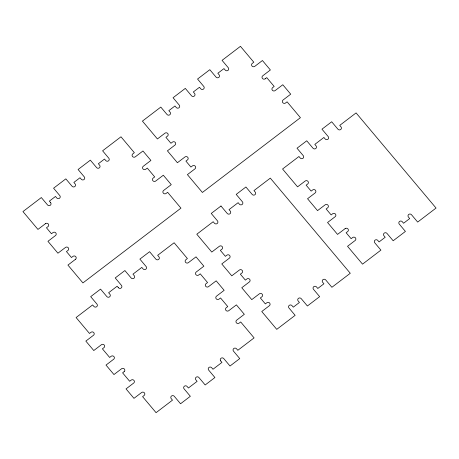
<?xml version="1.0" encoding="UTF-8"?>
<svg xmlns="http://www.w3.org/2000/svg" width="459" height="459" viewBox="0 0 459 459"><rect width="100%" height="100%" fill="white"/><g stroke="black" fill="none" stroke-linecap="round" stroke-linejoin="round"><path stroke-width="0.69" d="M45.493 223.659L37.948 229.414L22.95 211.576L41.327 197.554L47.535 204.932A1.979 1.888 11.1 0 0 50.312 205.253A1.979 1.888 11.1 0 0 50.599 202.597M265.233 78.782L266.754 77.623L274.172 86.447L272.646 87.612A1.979 1.888 11.1 0 0 272.365 90.262A1.979 1.888 11.1 0 0 275.148 90.584L282.796 84.749L290.719 94.175L283.071 100.01A1.979 1.888 11.1 0 0 282.79 102.661A1.979 1.888 11.1 0 0 285.567 102.982L287.093 101.818L300.421 117.676L202.396 192.464L187.404 174.627L194.955 168.866A1.979 1.888 11.1 0 0 195.236 166.21A1.979 1.888 11.1 0 0 192.459 165.888L190.927 167.059L185.929 161.115L187.456 159.944A1.979 1.888 11.1 0 0 187.737 157.288A1.979 1.888 11.1 0 0 184.96 156.972L177.409 162.733L167.415 150.839L174.965 145.078A1.979 1.888 11.1 0 0 175.246 142.422A1.979 1.888 11.1 0 0 172.464 142.106L170.932 143.277L165.934 137.327L167.466 136.162A1.979 1.888 11.1 0 0 167.747 133.506A1.979 1.888 11.1 0 0 164.965 133.19L157.414 138.951L142.422 121.107L160.799 107.085L167.007 114.469A1.979 1.888 11.1 0 0 169.784 114.784A1.979 1.888 11.1 0 0 170.071 112.134L168.832 110.659L174.959 105.983L176.193 107.458A1.979 1.888 11.1 0 0 178.976 107.773A1.979 1.888 11.1 0 0 179.257 105.117L173.054 97.738L185.304 88.392L191.512 95.77A1.979 1.888 11.1 0 0 194.289 96.092A1.979 1.888 11.1 0 0 194.576 93.435L193.337 91.961L199.464 87.285L200.703 88.759A1.979 1.888 11.1 0 0 203.48 89.075A1.979 1.888 11.1 0 0 203.762 86.424L197.559 79.04L209.815 69.693L216.017 77.078A1.979 1.888 11.1 0 0 218.8 77.393A1.979 1.888 11.1 0 0 219.081 74.737L217.841 73.262L223.969 68.592L225.208 70.066A1.979 1.888 11.1 0 0 227.991 70.382A1.979 1.888 11.1 0 0 228.266 67.725L222.07 60.347L240.447 46.325L253.81 62.223L252.284 63.382A1.979 1.888 11.1 0 0 252.002 66.039A1.979 1.888 11.1 0 0 254.785 66.354L262.433 60.525L270.38 69.975L262.732 75.81A1.979 1.888 11.1 0 0 262.45 78.466A1.979 1.888 11.1 0 0 265.227 78.782M75.483 259.329L67.932 265.09L82.924 282.928L180.949 208.145L167.621 192.287L166.101 193.446A1.979 1.888 11.1 0 1 163.318 193.13A1.979 1.888 11.1 0 1 163.599 190.474L171.247 184.644L163.324 175.218L155.676 181.053A1.979 1.888 11.1 0 1 152.893 180.731A1.979 1.888 11.1 0 1 153.174 178.075L154.7 176.916L147.282 168.086L145.761 169.245A1.979 1.888 11.1 0 1 142.978 168.929A1.979 1.888 11.1 0 1 143.26 166.278L150.908 160.443L142.961 150.988L135.313 156.823A1.979 1.888 11.1 0 1 132.531 156.508A1.979 1.888 11.1 0 1 132.817 153.851L134.338 152.692L120.975 136.793L102.598 150.81L108.794 158.189A1.979 1.888 11.1 0 1 108.519 160.851A1.979 1.888 11.1 0 1 105.736 160.53L104.497 159.055L98.369 163.731L99.609 165.206A1.979 1.888 11.1 0 1 99.328 167.862A1.979 1.888 11.1 0 1 96.545 167.541L90.343 160.162L78.087 169.509L84.29 176.887A1.979 1.888 11.1 0 1 84.014 179.544A1.979 1.888 11.1 0 1 81.232 179.228L79.992 177.753L73.865 182.424L75.104 183.904A1.979 1.888 11.1 0 1 74.823 186.555A1.979 1.888 11.1 0 1 72.04 186.239L65.838 178.855L53.583 188.207L59.785 195.586A1.979 1.888 11.1 0 1 59.504 198.242A1.979 1.888 11.1 0 1 56.727 197.921L55.487 196.452L49.36 201.122L50.599 202.597M124.108 371.692L122.593 372.851L129.656 381.257L131.171 380.104A1.979 1.888 11.1 0 1 133.953 380.419A1.979 1.888 11.1 0 1 133.672 383.07L126.03 388.905L133.971 398.349L141.613 392.514A1.979 1.888 11.1 0 1 144.39 392.835A1.979 1.888 11.1 0 1 144.109 395.486L142.594 396.651L156.066 412.675L172.486 400.15L171.241 398.664A1.979 1.888 11.1 0 1 171.523 396.008A1.979 1.888 11.1 0 1 174.3 396.324L180.548 403.759L190.336 396.289L184.088 388.853A1.979 1.888 11.1 0 1 184.375 386.203A1.979 1.888 11.1 0 1 187.152 386.518L188.402 388.004L197.112 381.36L195.867 379.874A1.979 1.888 11.1 0 1 196.148 377.223A1.979 1.888 11.1 0 1 198.925 377.539L205.173 384.969L214.915 377.533L208.673 370.103A1.979 1.888 11.1 0 1 208.954 367.447A1.979 1.888 11.1 0 1 211.731 367.768L212.982 369.254L221.955 362.409L220.704 360.923M345.145 228.611L337.543 234.411L327.548 222.517L335.15 216.717A1.979 1.888 11.1 0 0 335.431 214.06A1.979 1.888 11.1 0 0 332.655 213.745L331.134 214.904L326.137 208.954L327.657 207.795A1.979 1.888 11.1 0 0 327.938 205.139A1.979 1.888 11.1 0 0 325.156 204.823L317.548 210.624L307.553 198.736L315.161 192.929A1.979 1.888 11.1 0 0 315.442 190.278A1.979 1.888 11.1 0 0 312.659 189.957L311.145 191.116L306.147 185.172L307.662 184.013A1.979 1.888 11.1 0 0 307.943 181.357A1.979 1.888 11.1 0 0 305.166 181.041L297.558 186.842L282.566 169.004L298.947 156.508L300.192 157.982A1.979 1.888 11.1 0 0 302.969 158.303A1.979 1.888 11.1 0 0 303.25 155.647L297.013 148.223L306.755 140.793L312.992 148.217A1.979 1.888 11.1 0 0 315.769 148.532A1.979 1.888 11.1 0 0 316.056 145.882L314.811 144.401L323.905 137.465L325.15 138.939A1.979 1.888 11.1 0 0 327.927 139.261A1.979 1.888 11.1 0 0 328.214 136.604L321.977 129.18L331.685 121.773L337.922 129.197A1.979 1.888 11.1 0 0 340.704 129.513A1.979 1.888 11.1 0 0 340.985 126.856L339.746 125.382L356.081 112.914L436.05 208.053L417.673 222.076L411.511 214.743A1.979 1.888 11.1 0 0 408.728 214.428A1.979 1.888 11.1 0 0 408.447 217.084L409.698 218.57L403.57 223.24L402.325 221.754A1.979 1.888 11.1 0 0 399.542 221.439A1.979 1.888 11.1 0 0 399.261 224.095L405.417 231.422L393.168 240.768L387.006 233.442A1.979 1.888 11.1 0 0 384.223 233.126A1.979 1.888 11.1 0 0 383.942 235.777L385.193 237.263L379.065 241.939L377.814 240.453A1.979 1.888 11.1 0 0 375.037 240.137A1.979 1.888 11.1 0 0 374.756 242.788L380.913 250.121L362.535 264.143L347.538 246.305L355.146 240.499A1.979 1.888 11.1 0 0 355.427 237.848A1.979 1.888 11.1 0 0 352.644 237.527L351.129 238.686L346.126 232.742L347.647 231.583A1.979 1.888 11.1 0 0 347.928 228.926A1.979 1.888 11.1 0 0 345.145 228.611M118.382 287.701L117.143 286.221L108.622 292.727L109.856 294.196A1.979 1.888 11.1 0 1 109.581 296.858A1.979 1.888 11.1 0 1 106.798 296.537L100.561 289.118L90.687 296.652L96.924 304.07A1.979 1.888 11.1 0 1 96.642 306.727A1.979 1.888 11.1 0 1 93.865 306.405L92.62 304.931L76.096 317.536L89.476 333.452L90.991 332.293A1.979 1.888 11.1 0 1 93.774 332.609A1.979 1.888 11.1 0 1 93.493 335.265L85.844 341.094L93.779 350.533L101.422 344.703A1.979 1.888 11.1 0 1 104.204 345.019A1.979 1.888 11.1 0 1 103.918 347.675L102.403 348.834L109.638 357.441L111.153 356.282A1.979 1.888 11.1 0 1 113.935 356.597A1.979 1.888 11.1 0 1 113.654 359.254L106.006 365.083L113.964 374.555L121.612 368.72A1.979 1.888 11.1 0 1 124.389 369.042A1.979 1.888 11.1 0 1 124.108 371.692M75.483 259.329A1.979 1.888 11.1 0 0 75.764 256.673A1.979 1.888 11.1 0 0 72.987 256.357L71.455 257.528L66.457 251.578L67.989 250.413A1.979 1.888 11.1 0 0 68.265 247.757A1.979 1.888 11.1 0 0 65.488 247.441L57.937 253.202L47.943 241.308L55.493 235.547A1.979 1.888 11.1 0 0 55.774 232.891A1.979 1.888 11.1 0 0 52.992 232.575L51.46 233.74L46.462 227.796L47.994 226.626A1.979 1.888 11.1 0 0 48.275 223.975A1.979 1.888 11.1 0 0 45.493 223.653M220.704 360.923A1.979 1.888 11.1 0 1 220.986 358.272A1.979 1.888 11.1 0 1 223.768 358.588L230.016 366.018L239.753 358.588L233.505 351.158A1.979 1.888 11.1 0 1 233.786 348.501A1.979 1.888 11.1 0 1 236.569 348.817L237.819 350.303L254.091 337.893L240.7 321.96L239.179 323.119A1.979 1.888 11.1 0 1 236.396 322.803A1.979 1.888 11.1 0 1 236.678 320.152L244.326 314.317L236.391 304.874L228.743 310.703A1.979 1.888 11.1 0 1 225.96 310.387A1.979 1.888 11.1 0 1 226.241 307.731L227.762 306.572L220.532 297.966L219.018 299.125A1.979 1.888 11.1 0 1 216.229 298.809A1.979 1.888 11.1 0 1 216.51 296.158L224.158 290.323L216.178 280.828L208.529 286.663A1.979 1.888 11.1 0 1 205.752 286.341A1.979 1.888 11.1 0 1 206.034 283.691L207.554 282.526L200.244 273.834L198.73 274.987A1.979 1.888 11.1 0 1 195.941 274.671A1.979 1.888 11.1 0 1 196.222 272.021L203.871 266.186L196.016 256.845L188.374 262.674A1.979 1.888 11.1 0 1 185.591 262.359A1.979 1.888 11.1 0 1 185.872 259.702L187.392 258.543L174.122 242.754L157.661 255.313L158.9 256.782A1.979 1.888 11.1 0 1 158.619 259.444A1.979 1.888 11.1 0 1 155.836 259.123L149.6 251.704L139.88 259.117L146.117 266.541A1.979 1.888 11.1 0 1 145.836 269.198A1.979 1.888 11.1 0 1 143.053 268.876L141.814 267.402L132.961 274.155L134.2 275.629A1.979 1.888 11.1 0 1 133.919 278.286A1.979 1.888 11.1 0 1 131.136 277.97L124.9 270.546L115.209 277.942L121.446 285.36A1.979 1.888 11.1 0 1 121.165 288.017A1.979 1.888 11.1 0 1 118.388 287.701M220.974 206.011L211.238 213.441L217.474 220.865A1.979 1.888 11.1 0 1 217.193 223.516A1.979 1.888 11.1 0 1 214.41 223.2L213.171 221.72L196.791 234.222L211.783 252.06L219.385 246.259A1.979 1.888 11.1 0 1 222.167 246.575A1.979 1.888 11.1 0 1 221.886 249.231L220.366 250.39L225.369 256.334L226.884 255.175A1.979 1.888 11.1 0 1 229.666 255.491A1.979 1.888 11.1 0 1 229.385 258.147L221.777 263.948L231.772 275.842L239.374 270.041A1.979 1.888 11.1 0 1 242.157 270.357A1.979 1.888 11.1 0 1 241.876 273.013L240.361 274.172L245.358 280.116L246.879 278.957A1.979 1.888 11.1 0 1 249.656 279.279A1.979 1.888 11.1 0 1 249.375 281.935L241.773 287.736L251.767 299.629L259.369 293.829A1.979 1.888 11.1 0 1 262.152 294.144A1.979 1.888 11.1 0 1 261.871 296.801L260.351 297.954L265.348 303.904L266.868 302.745A1.979 1.888 11.1 0 1 269.651 303.066A1.979 1.888 11.1 0 1 269.37 305.717L261.762 311.518L276.754 329.361L295.137 315.339L288.981 308.012A1.979 1.888 11.1 0 1 289.262 305.355A1.979 1.888 11.1 0 1 292.039 305.671L293.29 307.157L299.417 302.481L298.166 300.995A1.979 1.888 11.1 0 1 298.448 298.344A1.979 1.888 11.1 0 1 301.23 298.66L307.392 305.987L319.642 296.64L313.486 289.313A1.979 1.888 11.1 0 1 313.767 286.657A1.979 1.888 11.1 0 1 316.544 286.978L317.794 288.459L323.922 283.788L322.671 282.302A1.979 1.888 11.1 0 1 322.952 279.646A1.979 1.888 11.1 0 1 325.735 279.961L331.897 287.294L350.274 273.271L270.305 178.132L253.965 190.6L255.21 192.074A1.979 1.888 11.1 0 1 254.929 194.731A1.979 1.888 11.1 0 1 252.146 194.409L245.909 186.991L236.196 194.398L242.438 201.822A1.979 1.888 11.1 0 1 242.151 204.479A1.979 1.888 11.1 0 1 239.374 204.157L238.129 202.677L229.035 209.62L230.275 211.094A1.979 1.888 11.1 0 1 229.993 213.751A1.979 1.888 11.1 0 1 227.216 213.435L220.974 206.011"/></g></svg>
